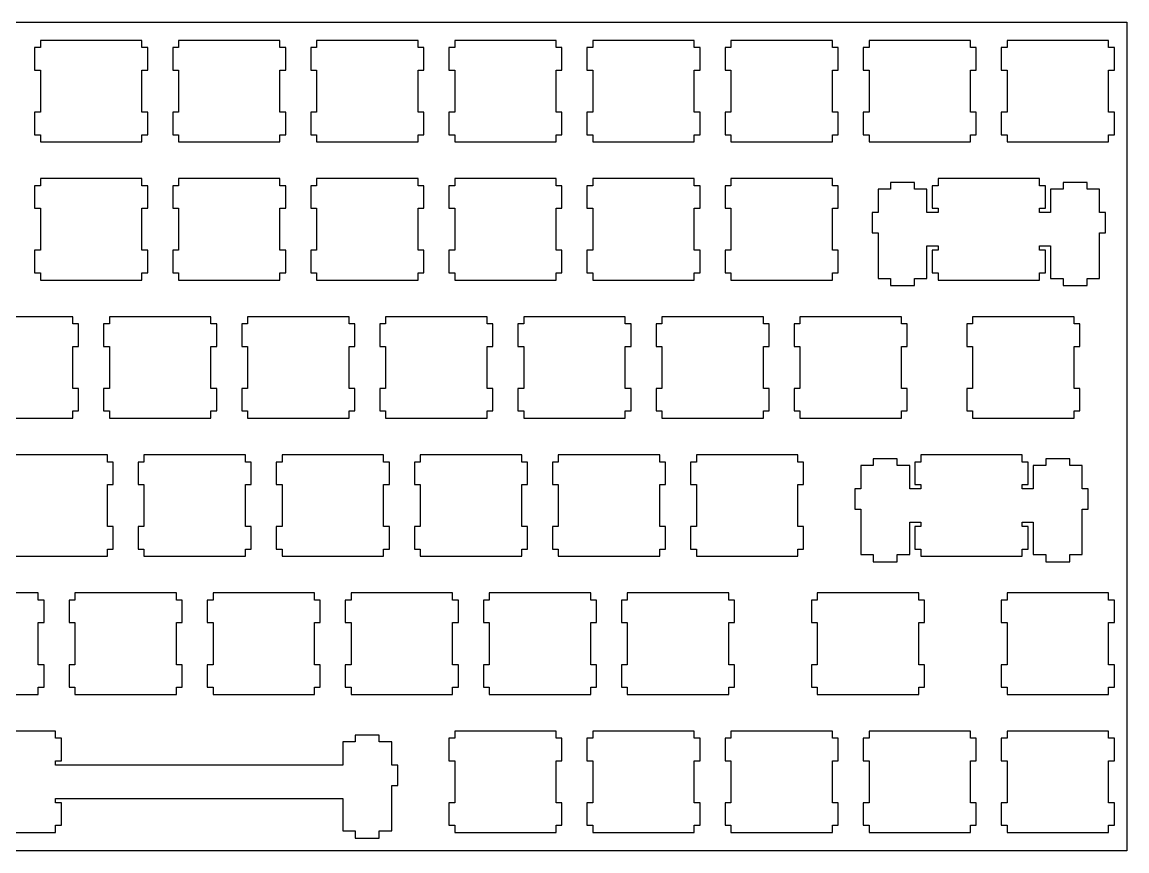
# Model space of a CAD drawing. Extents: x 0 to 305, y 0 to 115.
# Drawn here: x 152.5 to 304.9, y 0.3 to 114.6 of the extents above; entities that cross this region are included whole.
import ezdxf

# ---------------------------------------------------------------- set-up
doc = ezdxf.new("R2010")
doc.units = 0
doc.layers.get('0').update_dxf_attribs({"linetype": 'CONTINUOUS'})

msp = doc.modelspace()

# ---------------------------------------------------------------- linework, layer by layer
at = {"color": 0}
for p, q in [((0.09508, 114.558), (304.895, 114.558)), ((304.895, 114.558), (304.895, 0.25769)), ((155.02, 112.033), (155.02, 111.033)), ((169.019, 112.033), (155.02, 112.033)), ((169.019, 111.033), (169.019, 112.033)), ((174.07, 112.033), (174.07, 111.033)), ((188.069, 112.033), (174.07, 112.033)), ((188.069, 111.033), (188.069, 112.033)), ((193.12, 112.033), (193.12, 111.033)), ((207.119, 112.033), (193.12, 112.033)), ((207.119, 111.033), (207.119, 112.033)), ((212.17, 112.033), (212.17, 111.033)), ((226.169, 112.033), (212.17, 112.033)), ((226.169, 111.033), (226.169, 112.033)), ((231.22, 112.033), (231.22, 111.033)), ((245.219, 112.033), (231.22, 112.033)), ((245.219, 111.033), (245.219, 112.033)), ((250.27, 112.033), (250.27, 111.033)), ((264.269, 112.033), (250.27, 112.033)), ((264.269, 111.033), (264.269, 112.033)), ((269.32, 112.033), (269.32, 111.033)), ((283.319, 112.033), (269.32, 112.033)), ((283.319, 111.033), (283.319, 112.033)), ((288.37, 112.033), (288.37, 111.033)), ((302.369, 112.033), (288.37, 112.033)), ((302.369, 111.033), (302.369, 112.033)), ((155.02, 111.033), (154.219, 111.033)), ((154.219, 111.033), (154.219, 107.933)), ((169.82, 111.033), (169.019, 111.033)), ((169.82, 107.933), (169.82, 111.033)), ((174.07, 111.033), (173.269, 111.033)), ((173.269, 111.033), (173.269, 107.933)), ((188.87, 111.033), (188.069, 111.033)), ((188.87, 107.933), (188.87, 111.033)), ((193.12, 111.033), (192.319, 111.033)), ((192.319, 111.033), (192.319, 107.933)), ((207.92, 111.033), (207.119, 111.033)), ((207.92, 107.933), (207.92, 111.033)), ((212.17, 111.033), (211.369, 111.033)), ((211.369, 111.033), (211.369, 107.933)), ((226.97, 111.033), (226.169, 111.033)), ((226.97, 107.933), (226.97, 111.033)), ((231.22, 111.033), (230.419, 111.033)), ((230.419, 111.033), (230.419, 107.933)), ((246.02, 111.033), (245.219, 111.033)), ((246.02, 107.933), (246.02, 111.033)), ((250.27, 111.033), (249.469, 111.033)), ((249.469, 111.033), (249.469, 107.933)), ((265.07, 111.033), (264.269, 111.033)), ((265.07, 107.933), (265.07, 111.033)), ((269.32, 111.033), (268.519, 111.033)), ((268.519, 111.033), (268.519, 107.933)), ((284.12, 111.033), (283.319, 111.033)), ((284.12, 107.933), (284.12, 111.033)), ((288.37, 111.033), (287.569, 111.033)), ((287.569, 111.033), (287.569, 107.933)), ((303.17, 111.033), (302.369, 111.033)), ((303.17, 107.933), (303.17, 111.033)), ((154.219, 107.933), (155.02, 107.933)), ((155.02, 107.933), (155.02, 102.133)), ((169.019, 102.133), (169.019, 107.933)), ((169.019, 107.933), (169.82, 107.933)), ((173.269, 107.933), (174.07, 107.933)), ((174.07, 107.933), (174.07, 102.133)), ((188.069, 102.133), (188.069, 107.933)), ((188.069, 107.933), (188.87, 107.933)), ((192.319, 107.933), (193.12, 107.933)), ((193.12, 107.933), (193.12, 102.133)), ((207.119, 102.133), (207.119, 107.933)), ((207.119, 107.933), (207.92, 107.933)), ((211.369, 107.933), (212.17, 107.933)), ((212.17, 107.933), (212.17, 102.133)), ((226.169, 102.133), (226.169, 107.933)), ((226.169, 107.933), (226.97, 107.933)), ((230.419, 107.933), (231.22, 107.933)), ((231.22, 107.933), (231.22, 102.133)), ((245.219, 102.133), (245.219, 107.933)), ((245.219, 107.933), (246.02, 107.933)), ((249.469, 107.933), (250.27, 107.933)), ((250.27, 107.933), (250.27, 102.133)), ((264.269, 102.133), (264.269, 107.933)), ((264.269, 107.933), (265.07, 107.933)), ((268.519, 107.933), (269.32, 107.933)), ((269.32, 107.933), (269.32, 102.133)), ((283.319, 102.133), (283.319, 107.933)), ((283.319, 107.933), (284.12, 107.933)), ((287.569, 107.933), (288.37, 107.933)), ((288.37, 107.933), (288.37, 102.133)), ((302.369, 102.133), (302.369, 107.933)), ((302.369, 107.933), (303.17, 107.933)), ((155.02, 102.133), (154.219, 102.133)), ((154.219, 102.133), (154.219, 99.0328)), ((169.82, 102.133), (169.019, 102.133)), ((169.82, 99.0328), (169.82, 102.133)), ((174.07, 102.133), (173.269, 102.133)), ((173.269, 102.133), (173.269, 99.0328)), ((188.87, 102.133), (188.069, 102.133)), ((188.87, 99.0328), (188.87, 102.133)), ((193.12, 102.133), (192.319, 102.133)), ((192.319, 102.133), (192.319, 99.0328)), ((207.92, 102.133), (207.119, 102.133)), ((207.92, 99.0328), (207.92, 102.133)), ((212.17, 102.133), (211.369, 102.133)), ((211.369, 102.133), (211.369, 99.0328)), ((226.97, 102.133), (226.169, 102.133)), ((226.97, 99.0328), (226.97, 102.133)), ((231.22, 102.133), (230.419, 102.133)), ((230.419, 102.133), (230.419, 99.0328)), ((246.02, 102.133), (245.219, 102.133)), ((246.02, 99.0328), (246.02, 102.133)), ((250.27, 102.133), (249.469, 102.133)), ((249.469, 102.133), (249.469, 99.0328)), ((265.07, 102.133), (264.269, 102.133)), ((265.07, 99.0328), (265.07, 102.133)), ((269.32, 102.133), (268.519, 102.133)), ((268.519, 102.133), (268.519, 99.0328)), ((284.12, 102.133), (283.319, 102.133)), ((284.12, 99.0328), (284.12, 102.133)), ((288.37, 102.133), (287.569, 102.133)), ((287.569, 102.133), (287.569, 99.0328)), ((303.17, 102.133), (302.369, 102.133)), ((303.17, 99.0328), (303.17, 102.133)), ((154.219, 99.0328), (155.02, 99.0328)), ((155.02, 99.0328), (155.02, 98.0338)), ((155.02, 98.0338), (169.019, 98.0338)), ((169.019, 98.0338), (169.019, 99.0328)), ((169.019, 99.0328), (169.82, 99.0328)), ((173.269, 99.0328), (174.07, 99.0328)), ((174.07, 99.0328), (174.07, 98.0338)), ((174.07, 98.0338), (188.069, 98.0338)), ((188.069, 98.0338), (188.069, 99.0328)), ((188.069, 99.0328), (188.87, 99.0328)), ((192.319, 99.0328), (193.12, 99.0328)), ((193.12, 99.0328), (193.12, 98.0338)), ((193.12, 98.0338), (207.119, 98.0338)), ((207.119, 98.0338), (207.119, 99.0328)), ((207.119, 99.0328), (207.92, 99.0328)), ((211.369, 99.0328), (212.17, 99.0328)), ((212.17, 99.0328), (212.17, 98.0338)), ((212.17, 98.0338), (226.169, 98.0338)), ((226.169, 98.0338), (226.169, 99.0328)), ((226.169, 99.0328), (226.97, 99.0328)), ((230.419, 99.0328), (231.22, 99.0328)), ((231.22, 99.0328), (231.22, 98.0338)), ((231.22, 98.0338), (245.219, 98.0338)), ((245.219, 98.0338), (245.219, 99.0328)), ((245.219, 99.0328), (246.02, 99.0328)), ((249.469, 99.0328), (250.27, 99.0328)), ((250.27, 99.0328), (250.27, 98.0338)), ((250.27, 98.0338), (264.269, 98.0338)), ((264.269, 98.0338), (264.269, 99.0328)), ((264.269, 99.0328), (265.07, 99.0328)), ((268.519, 99.0328), (269.32, 99.0328)), ((269.32, 99.0328), (269.32, 98.0338)), ((269.32, 98.0338), (283.319, 98.0338)), ((283.319, 98.0338), (283.319, 99.0328)), ((283.319, 99.0328), (284.12, 99.0328)), ((287.569, 99.0328), (288.37, 99.0328)), ((288.37, 99.0328), (288.37, 98.0338)), ((288.37, 98.0338), (302.369, 98.0338)), ((302.369, 98.0338), (302.369, 99.0328)), ((302.369, 99.0328), (303.17, 99.0328)), ((155.02, 92.9831), (155.02, 91.9826)), ((169.019, 92.9831), (155.02, 92.9831)), ((169.019, 91.9826), (169.019, 92.9831)), ((174.07, 92.9831), (174.07, 91.9826)), ((188.069, 92.9831), (174.07, 92.9831)), ((188.069, 91.9826), (188.069, 92.9831)), ((193.12, 92.9831), (193.12, 91.9826)), ((207.119, 92.9831), (193.12, 92.9831)), ((207.119, 91.9826), (207.119, 92.9831)), ((212.17, 92.9831), (212.17, 91.9826)), ((226.169, 92.9831), (212.17, 92.9831)), ((226.169, 91.9826), (226.169, 92.9831)), ((231.22, 92.9831), (231.22, 91.9826)), ((245.219, 92.9831), (231.22, 92.9831)), ((245.219, 91.9826), (245.219, 92.9831)), ((250.27, 92.9831), (250.27, 91.9826)), ((264.269, 92.9831), (250.27, 92.9831)), ((264.269, 91.9826), (264.269, 92.9831)), ((278.845, 92.9831), (278.845, 91.9826)), ((292.844, 92.9831), (278.845, 92.9831)), ((292.844, 91.9826), (292.844, 92.9831)), ((155.02, 91.9826), (154.219, 91.9826)), ((154.219, 91.9826), (154.219, 88.8834)), ((169.82, 91.9826), (169.019, 91.9826)), ((169.82, 88.8834), (169.82, 91.9826)), ((174.07, 91.9826), (173.269, 91.9826)), ((173.269, 91.9826), (173.269, 88.8834)), ((188.87, 91.9826), (188.069, 91.9826)), ((188.87, 88.8834), (188.87, 91.9826)), ((193.12, 91.9826), (192.319, 91.9826)), ((192.319, 91.9826), (192.319, 88.8834)), ((207.92, 91.9826), (207.119, 91.9826)), ((207.92, 88.8834), (207.92, 91.9826)), ((212.17, 91.9826), (211.369, 91.9826)), ((211.369, 91.9826), (211.369, 88.8834)), ((226.97, 91.9826), (226.169, 91.9826)), ((226.97, 88.8834), (226.97, 91.9826)), ((231.22, 91.9826), (230.419, 91.9826)), ((230.419, 91.9826), (230.419, 88.8834)), ((246.02, 91.9826), (245.219, 91.9826)), ((246.02, 88.8834), (246.02, 91.9826)), ((250.27, 91.9826), (249.469, 91.9826)), ((249.469, 91.9826), (249.469, 88.8834)), ((265.07, 91.9826), (264.269, 91.9826)), ((265.07, 88.8834), (265.07, 91.9826)), ((272.295, 91.5127), (270.57, 91.5127)), ((270.57, 91.5127), (270.57, 88.2826)), ((275.594, 92.4334), (272.295, 92.4334)), ((272.295, 92.4334), (272.295, 91.5127)), ((275.594, 91.5127), (275.594, 92.4334)), ((277.319, 91.5127), (275.594, 91.5127)), ((277.319, 88.2826), (277.319, 91.5127)), ((278.845, 91.9826), (278.044, 91.9826)), ((278.044, 91.9826), (278.044, 88.8834)), ((293.645, 91.9826), (292.844, 91.9826)), ((293.645, 88.8834), (293.645, 91.9826)), ((296.095, 91.5127), (294.37, 91.5127)), ((294.37, 91.5127), (294.37, 88.2826)), ((299.394, 92.4334), (296.095, 92.4334)), ((296.095, 92.4334), (296.095, 91.5127)), ((299.394, 91.5127), (299.394, 92.4334)), ((301.119, 91.5127), (299.394, 91.5127)), ((301.119, 88.2826), (301.119, 91.5127)), ((154.219, 88.8834), (155.02, 88.8834)), ((155.02, 88.8834), (155.02, 83.0834)), ((169.019, 83.0834), (169.019, 88.8834)), ((169.019, 88.8834), (169.82, 88.8834)), ((173.269, 88.8834), (174.07, 88.8834)), ((174.07, 88.8834), (174.07, 83.0834)), ((188.069, 83.0834), (188.069, 88.8834)), ((188.069, 88.8834), (188.87, 88.8834)), ((192.319, 88.8834), (193.12, 88.8834)), ((193.12, 88.8834), (193.12, 83.0834)), ((207.119, 83.0834), (207.119, 88.8834)), ((207.119, 88.8834), (207.92, 88.8834)), ((211.369, 88.8834), (212.17, 88.8834)), ((212.17, 88.8834), (212.17, 83.0834)), ((226.169, 83.0834), (226.169, 88.8834)), ((226.169, 88.8834), (226.97, 88.8834)), ((230.419, 88.8834), (231.22, 88.8834)), ((231.22, 88.8834), (231.22, 83.0834)), ((245.219, 83.0834), (245.219, 88.8834)), ((245.219, 88.8834), (246.02, 88.8834)), ((249.469, 88.8834), (250.27, 88.8834)), ((250.27, 88.8834), (250.27, 83.0834)), ((264.269, 83.0834), (264.269, 88.8834)), ((264.269, 88.8834), (265.07, 88.8834)), ((278.044, 88.8834), (278.845, 88.8834)), ((278.845, 88.8834), (278.845, 88.2826)), ((292.844, 88.2826), (292.844, 88.8834)), ((292.844, 88.8834), (293.645, 88.8834)), ((270.57, 88.2826), (269.744, 88.2826)), ((269.744, 88.2826), (269.744, 85.4837)), ((278.845, 88.2826), (277.319, 88.2826)), ((294.37, 88.2826), (292.844, 88.2826)), ((301.945, 88.2826), (301.119, 88.2826)), ((301.945, 85.4837), (301.945, 88.2826)), ((269.744, 85.4837), (270.57, 85.4837)), ((270.57, 85.4837), (270.57, 79.2138)), ((301.119, 79.2138), (301.119, 85.4837)), ((301.119, 85.4837), (301.945, 85.4837)), ((155.02, 83.0834), (154.219, 83.0834)), ((154.219, 83.0834), (154.219, 79.9828)), ((169.82, 83.0834), (169.019, 83.0834)), ((169.82, 79.9828), (169.82, 83.0834)), ((174.07, 83.0834), (173.269, 83.0834)), ((173.269, 83.0834), (173.269, 79.9828)), ((188.87, 83.0834), (188.069, 83.0834)), ((188.87, 79.9828), (188.87, 83.0834)), ((193.12, 83.0834), (192.319, 83.0834)), ((192.319, 83.0834), (192.319, 79.9828)), ((207.92, 83.0834), (207.119, 83.0834)), ((207.92, 79.9828), (207.92, 83.0834)), ((212.17, 83.0834), (211.369, 83.0834)), ((211.369, 83.0834), (211.369, 79.9828)), ((226.97, 83.0834), (226.169, 83.0834)), ((226.97, 79.9828), (226.97, 83.0834)), ((231.22, 83.0834), (230.419, 83.0834)), ((230.419, 83.0834), (230.419, 79.9828)), ((246.02, 83.0834), (245.219, 83.0834)), ((246.02, 79.9828), (246.02, 83.0834)), ((250.27, 83.0834), (249.469, 83.0834)), ((249.469, 83.0834), (249.469, 79.9828)), ((265.07, 83.0834), (264.269, 83.0834)), ((265.07, 79.9828), (265.07, 83.0834)), ((277.319, 79.2138), (277.319, 83.6828)), ((277.319, 83.6828), (278.845, 83.6828)), ((278.845, 83.0834), (278.044, 83.0834)), ((278.044, 83.0834), (278.044, 79.9828)), ((278.845, 83.6828), (278.845, 83.0834)), ((292.844, 83.0834), (292.844, 83.6828)), ((292.844, 83.6828), (294.37, 83.6828)), ((293.645, 83.0834), (292.844, 83.0834)), ((293.645, 79.9828), (293.645, 83.0834)), ((294.37, 83.6828), (294.37, 79.2138)), ((154.219, 79.9828), (155.02, 79.9828)), ((155.02, 79.9828), (155.02, 78.9838)), ((169.019, 78.9838), (169.019, 79.9828)), ((169.019, 79.9828), (169.82, 79.9828)), ((173.269, 79.9828), (174.07, 79.9828)), ((174.07, 79.9828), (174.07, 78.9838)), ((188.069, 78.9838), (188.069, 79.9828)), ((188.069, 79.9828), (188.87, 79.9828)), ((192.319, 79.9828), (193.12, 79.9828)), ((193.12, 79.9828), (193.12, 78.9838)), ((207.119, 78.9838), (207.119, 79.9828)), ((207.119, 79.9828), (207.92, 79.9828)), ((211.369, 79.9828), (212.17, 79.9828)), ((212.17, 79.9828), (212.17, 78.9838)), ((226.169, 78.9838), (226.169, 79.9828)), ((226.169, 79.9828), (226.97, 79.9828)), ((230.419, 79.9828), (231.22, 79.9828)), ((231.22, 79.9828), (231.22, 78.9838)), ((245.219, 78.9838), (245.219, 79.9828)), ((245.219, 79.9828), (246.02, 79.9828)), ((249.469, 79.9828), (250.27, 79.9828)), ((250.27, 79.9828), (250.27, 78.9838)), ((264.269, 78.9838), (264.269, 79.9828)), ((264.269, 79.9828), (265.07, 79.9828)), ((278.044, 79.9828), (278.845, 79.9828)), ((278.845, 79.9828), (278.845, 78.9838)), ((292.844, 78.9838), (292.844, 79.9828)), ((292.844, 79.9828), (293.645, 79.9828)), ((155.02, 78.9838), (169.019, 78.9838)), ((174.07, 78.9838), (188.069, 78.9838)), ((193.12, 78.9838), (207.119, 78.9838)), ((212.17, 78.9838), (226.169, 78.9838)), ((231.22, 78.9838), (245.219, 78.9838)), ((250.27, 78.9838), (264.269, 78.9838)), ((270.57, 79.2138), (272.295, 79.2138)), ((272.295, 79.2138), (272.295, 78.2327)), ((272.295, 78.2327), (275.594, 78.2327)), ((275.594, 78.2327), (275.594, 79.2138)), ((275.594, 79.2138), (277.319, 79.2138)), ((278.845, 78.9838), (292.844, 78.9838)), ((294.37, 79.2138), (296.095, 79.2138)), ((296.095, 79.2138), (296.095, 78.2327)), ((296.095, 78.2327), (299.394, 78.2327)), ((299.394, 78.2327), (299.394, 79.2138)), ((299.394, 79.2138), (301.119, 79.2138)), ((159.494, 73.9331), (145.495, 73.9331)), ((159.494, 72.9326), (159.494, 73.9331)), ((164.545, 73.9331), (164.545, 72.9326)), ((178.544, 73.9331), (164.545, 73.9331)), ((178.544, 72.9326), (178.544, 73.9331)), ((183.595, 73.9331), (183.595, 72.9326)), ((197.594, 73.9331), (183.595, 73.9331)), ((197.594, 72.9326), (197.594, 73.9331)), ((202.645, 73.9331), (202.645, 72.9326)), ((216.644, 73.9331), (202.645, 73.9331)), ((216.644, 72.9326), (216.644, 73.9331)), ((221.695, 73.9331), (221.695, 72.9326)), ((235.694, 73.9331), (221.695, 73.9331)), ((235.694, 72.9326), (235.694, 73.9331)), ((240.745, 73.9331), (240.745, 72.9326)), ((254.744, 73.9331), (240.745, 73.9331)), ((254.744, 72.9326), (254.744, 73.9331)), ((259.795, 73.9331), (259.795, 72.9326)), ((273.794, 73.9331), (259.795, 73.9331)), ((273.794, 72.9326), (273.794, 73.9331)), ((283.607, 73.9331), (283.607, 72.9326)), ((297.607, 73.9331), (283.607, 73.9331)), ((297.607, 72.9326), (297.607, 73.9331)), ((160.295, 72.9326), (159.494, 72.9326)), ((160.295, 69.8334), (160.295, 72.9326)), ((164.545, 72.9326), (163.744, 72.9326)), ((163.744, 72.9326), (163.744, 69.8334)), ((179.345, 72.9326), (178.544, 72.9326)), ((179.345, 69.8334), (179.345, 72.9326)), ((183.595, 72.9326), (182.794, 72.9326)), ((182.794, 72.9326), (182.794, 69.8334)), ((198.395, 72.9326), (197.594, 72.9326)), ((198.395, 69.8334), (198.395, 72.9326)), ((202.645, 72.9326), (201.844, 72.9326)), ((201.844, 72.9326), (201.844, 69.8334)), ((217.445, 72.9326), (216.644, 72.9326)), ((217.445, 69.8334), (217.445, 72.9326)), ((221.695, 72.9326), (220.894, 72.9326)), ((220.894, 72.9326), (220.894, 69.8334)), ((236.495, 72.9326), (235.694, 72.9326)), ((236.495, 69.8334), (236.495, 72.9326)), ((240.745, 72.9326), (239.944, 72.9326)), ((239.944, 72.9326), (239.944, 69.8334)), ((255.545, 72.9326), (254.744, 72.9326)), ((255.545, 69.8334), (255.545, 72.9326)), ((259.795, 72.9326), (258.994, 72.9326)), ((258.994, 72.9326), (258.994, 69.8334)), ((274.595, 72.9326), (273.794, 72.9326)), ((274.595, 69.8334), (274.595, 72.9326)), ((283.607, 72.9326), (282.806, 72.9326)), ((282.806, 72.9326), (282.806, 69.8334)), ((298.406, 72.9326), (297.607, 72.9326)), ((298.406, 69.8334), (298.406, 72.9326)), ((159.494, 64.0334), (159.494, 69.8334)), ((159.494, 69.8334), (160.295, 69.8334)), ((163.744, 69.8334), (164.545, 69.8334)), ((164.545, 69.8334), (164.545, 64.0334)), ((178.544, 64.0334), (178.544, 69.8334)), ((178.544, 69.8334), (179.345, 69.8334)), ((182.794, 69.8334), (183.595, 69.8334)), ((183.595, 69.8334), (183.595, 64.0334)), ((197.594, 64.0334), (197.594, 69.8334)), ((197.594, 69.8334), (198.395, 69.8334)), ((201.844, 69.8334), (202.645, 69.8334)), ((202.645, 69.8334), (202.645, 64.0334)), ((216.644, 64.0334), (216.644, 69.8334)), ((216.644, 69.8334), (217.445, 69.8334)), ((220.894, 69.8334), (221.695, 69.8334)), ((221.695, 69.8334), (221.695, 64.0334)), ((235.694, 64.0334), (235.694, 69.8334)), ((235.694, 69.8334), (236.495, 69.8334)), ((239.944, 69.8334), (240.745, 69.8334)), ((240.745, 69.8334), (240.745, 64.0334)), ((254.744, 64.0334), (254.744, 69.8334)), ((254.744, 69.8334), (255.545, 69.8334)), ((258.994, 69.8334), (259.795, 69.8334)), ((259.795, 69.8334), (259.795, 64.0334)), ((273.794, 64.0334), (273.794, 69.8334)), ((273.794, 69.8334), (274.595, 69.8334)), ((282.806, 69.8334), (283.607, 69.8334)), ((283.607, 69.8334), (283.607, 64.0334)), ((297.607, 64.0334), (297.607, 69.8334)), ((297.607, 69.8334), (298.406, 69.8334)), ((160.295, 64.0334), (159.494, 64.0334)), ((160.295, 60.9328), (160.295, 64.0334)), ((164.545, 64.0334), (163.744, 64.0334)), ((163.744, 64.0334), (163.744, 60.9328)), ((179.345, 64.0334), (178.544, 64.0334)), ((179.345, 60.9328), (179.345, 64.0334)), ((183.595, 64.0334), (182.794, 64.0334)), ((182.794, 64.0334), (182.794, 60.9328)), ((198.395, 64.0334), (197.594, 64.0334)), ((198.395, 60.9328), (198.395, 64.0334)), ((202.645, 64.0334), (201.844, 64.0334)), ((201.844, 64.0334), (201.844, 60.9328)), ((217.445, 64.0334), (216.644, 64.0334)), ((217.445, 60.9328), (217.445, 64.0334)), ((221.695, 64.0334), (220.894, 64.0334)), ((220.894, 64.0334), (220.894, 60.9328)), ((236.495, 64.0334), (235.694, 64.0334)), ((236.495, 60.9328), (236.495, 64.0334)), ((240.745, 64.0334), (239.944, 64.0334)), ((239.944, 64.0334), (239.944, 60.9328)), ((255.545, 64.0334), (254.744, 64.0334)), ((255.545, 60.9328), (255.545, 64.0334)), ((259.795, 64.0334), (258.994, 64.0334)), ((258.994, 64.0334), (258.994, 60.9328)), ((274.595, 64.0334), (273.794, 64.0334)), ((274.595, 60.9328), (274.595, 64.0334)), ((283.607, 64.0334), (282.806, 64.0334)), ((282.806, 64.0334), (282.806, 60.9328)), ((298.406, 64.0334), (297.607, 64.0334)), ((298.406, 60.9328), (298.406, 64.0334)), ((145.495, 59.9338), (159.494, 59.9338)), ((159.494, 59.9338), (159.494, 60.9328)), ((159.494, 60.9328), (160.295, 60.9328)), ((163.744, 60.9328), (164.545, 60.9328)), ((164.545, 60.9328), (164.545, 59.9338)), ((164.545, 59.9338), (178.544, 59.9338)), ((178.544, 59.9338), (178.544, 60.9328)), ((178.544, 60.9328), (179.345, 60.9328)), ((182.794, 60.9328), (183.595, 60.9328)), ((183.595, 60.9328), (183.595, 59.9338)), ((183.595, 59.9338), (197.594, 59.9338)), ((197.594, 59.9338), (197.594, 60.9328)), ((197.594, 60.9328), (198.395, 60.9328)), ((201.844, 60.9328), (202.645, 60.9328)), ((202.645, 60.9328), (202.645, 59.9338)), ((202.645, 59.9338), (216.644, 59.9338)), ((216.644, 59.9338), (216.644, 60.9328)), ((216.644, 60.9328), (217.445, 60.9328)), ((220.894, 60.9328), (221.695, 60.9328)), ((221.695, 60.9328), (221.695, 59.9338)), ((221.695, 59.9338), (235.694, 59.9338)), ((235.694, 59.9338), (235.694, 60.9328)), ((235.694, 60.9328), (236.495, 60.9328)), ((239.944, 60.9328), (240.745, 60.9328)), ((240.745, 60.9328), (240.745, 59.9338)), ((240.745, 59.9338), (254.744, 59.9338)), ((254.744, 59.9338), (254.744, 60.9328)), ((254.744, 60.9328), (255.545, 60.9328)), ((258.994, 60.9328), (259.795, 60.9328)), ((259.795, 60.9328), (259.795, 59.9338)), ((259.795, 59.9338), (273.794, 59.9338)), ((273.794, 59.9338), (273.794, 60.9328)), ((273.794, 60.9328), (274.595, 60.9328)), ((282.806, 60.9328), (283.607, 60.9328)), ((283.607, 60.9328), (283.607, 59.9338)), ((283.607, 59.9338), (297.607, 59.9338)), ((297.607, 59.9338), (297.607, 60.9328)), ((297.607, 60.9328), (298.406, 60.9328)), ((164.257, 54.8831), (150.257, 54.8831)), ((164.257, 53.8826), (164.257, 54.8831)), ((169.307, 54.8831), (169.307, 53.8826)), ((183.307, 54.8831), (169.307, 54.8831)), ((183.307, 53.8826), (183.307, 54.8831)), ((188.357, 54.8831), (188.357, 53.8826)), ((202.357, 54.8831), (188.357, 54.8831)), ((202.357, 53.8826), (202.357, 54.8831)), ((207.407, 54.8831), (207.407, 53.8826)), ((221.407, 54.8831), (207.407, 54.8831)), ((221.407, 53.8826), (221.407, 54.8831)), ((226.457, 54.8831), (226.457, 53.8826)), ((240.457, 54.8831), (226.457, 54.8831)), ((240.457, 53.8826), (240.457, 54.8831)), ((245.507, 54.8831), (245.507, 53.8826)), ((259.507, 54.8831), (245.507, 54.8831)), ((259.507, 53.8826), (259.507, 54.8831)), ((276.462, 54.8831), (276.462, 53.8826)), ((290.463, 54.8831), (276.462, 54.8831)), ((290.463, 53.8826), (290.463, 54.8831)), ((165.056, 53.8826), (164.257, 53.8826)), ((165.056, 50.7848), (165.056, 53.8826)), ((169.307, 53.8826), (168.506, 53.8826)), ((168.506, 53.8826), (168.506, 50.7848)), ((184.106, 53.8826), (183.307, 53.8826)), ((184.106, 50.7848), (184.106, 53.8826)), ((188.357, 53.8826), (187.556, 53.8826)), ((187.556, 53.8826), (187.556, 50.7848)), ((203.156, 53.8826), (202.357, 53.8826)), ((203.156, 50.7848), (203.156, 53.8826)), ((207.407, 53.8826), (206.606, 53.8826)), ((206.606, 53.8826), (206.606, 50.7848)), ((222.206, 53.8826), (221.407, 53.8826)), ((222.206, 50.7848), (222.206, 53.8826)), ((226.457, 53.8826), (225.656, 53.8826)), ((225.656, 53.8826), (225.656, 50.7848)), ((241.256, 53.8826), (240.457, 53.8826)), ((241.256, 50.7848), (241.256, 53.8826)), ((245.507, 53.8826), (244.706, 53.8826)), ((244.706, 53.8826), (244.706, 50.7848)), ((260.306, 53.8826), (259.507, 53.8826)), ((260.306, 50.7848), (260.306, 53.8826)), ((269.912, 53.4127), (268.187, 53.4127)), ((268.187, 53.4127), (268.187, 50.1826)), ((273.213, 54.3348), (269.912, 54.3348)), ((269.912, 54.3348), (269.912, 53.4127)), ((273.213, 53.4127), (273.213, 54.3348)), ((274.938, 53.4127), (273.213, 53.4127)), ((274.938, 50.1826), (274.938, 53.4127)), ((276.462, 53.8826), (275.663, 53.8826)), ((275.663, 53.8826), (275.663, 50.7848)), ((291.262, 53.8826), (290.463, 53.8826)), ((291.262, 50.7848), (291.262, 53.8826)), ((293.712, 53.4127), (291.987, 53.4127)), ((291.987, 53.4127), (291.987, 50.1826)), ((297.013, 54.3348), (293.712, 54.3348)), ((293.712, 54.3348), (293.712, 53.4127)), ((297.013, 53.4127), (297.013, 54.3348)), ((298.738, 53.4127), (297.013, 53.4127)), ((298.738, 50.1826), (298.738, 53.4127)), ((164.257, 44.9834), (164.257, 50.7848)), ((164.257, 50.7848), (165.056, 50.7848)), ((168.506, 50.7848), (169.307, 50.7848)), ((169.307, 50.7848), (169.307, 44.9834)), ((183.307, 44.9834), (183.307, 50.7848)), ((183.307, 50.7848), (184.106, 50.7848)), ((187.556, 50.7848), (188.357, 50.7848)), ((188.357, 50.7848), (188.357, 44.9834)), ((202.357, 44.9834), (202.357, 50.7848)), ((202.357, 50.7848), (203.156, 50.7848)), ((206.606, 50.7848), (207.407, 50.7848)), ((207.407, 50.7848), (207.407, 44.9834)), ((221.407, 44.9834), (221.407, 50.7848)), ((221.407, 50.7848), (222.206, 50.7848)), ((225.656, 50.7848), (226.457, 50.7848)), ((226.457, 50.7848), (226.457, 44.9834)), ((240.457, 44.9834), (240.457, 50.7848)), ((240.457, 50.7848), (241.256, 50.7848)), ((244.706, 50.7848), (245.507, 50.7848)), ((245.507, 50.7848), (245.507, 44.9834)), ((259.507, 44.9834), (259.507, 50.7848)), ((259.507, 50.7848), (260.306, 50.7848)), ((275.663, 50.7848), (276.462, 50.7848)), ((276.462, 50.7848), (276.462, 50.1826)), ((290.463, 50.1826), (290.463, 50.7848)), ((290.463, 50.7848), (291.262, 50.7848)), ((268.187, 50.1826), (267.363, 50.1826)), ((267.363, 50.1826), (267.363, 47.3837)), ((276.462, 50.1826), (274.938, 50.1826)), ((291.987, 50.1826), (290.463, 50.1826)), ((299.562, 50.1826), (298.738, 50.1826)), ((299.562, 47.3837), (299.562, 50.1826)), ((267.363, 47.3837), (268.187, 47.3837)), ((268.187, 47.3837), (268.187, 41.1138)), ((298.738, 41.1138), (298.738, 47.3837)), ((298.738, 47.3837), (299.562, 47.3837)), ((165.056, 44.9834), (164.257, 44.9834)), ((165.056, 41.8828), (165.056, 44.9834)), ((169.307, 44.9834), (168.506, 44.9834)), ((168.506, 44.9834), (168.506, 41.8828)), ((184.106, 44.9834), (183.307, 44.9834)), ((184.106, 41.8828), (184.106, 44.9834)), ((188.357, 44.9834), (187.556, 44.9834)), ((187.556, 44.9834), (187.556, 41.8828)), ((203.156, 44.9834), (202.357, 44.9834)), ((203.156, 41.8828), (203.156, 44.9834)), ((207.407, 44.9834), (206.606, 44.9834)), ((206.606, 44.9834), (206.606, 41.8828)), ((222.206, 44.9834), (221.407, 44.9834)), ((222.206, 41.8828), (222.206, 44.9834)), ((226.457, 44.9834), (225.656, 44.9834)), ((225.656, 44.9834), (225.656, 41.8828)), ((241.256, 44.9834), (240.457, 44.9834)), ((241.256, 41.8828), (241.256, 44.9834)), ((245.507, 44.9834), (244.706, 44.9834)), ((244.706, 44.9834), (244.706, 41.8828)), ((260.306, 44.9834), (259.507, 44.9834)), ((260.306, 41.8828), (260.306, 44.9834)), ((274.938, 41.1138), (274.938, 45.5828)), ((274.938, 45.5828), (276.462, 45.5828)), ((276.462, 44.9834), (275.663, 44.9834)), ((275.663, 44.9834), (275.663, 41.8828)), ((276.462, 45.5828), (276.462, 44.9834)), ((290.463, 44.9834), (290.463, 45.5828)), ((290.463, 45.5828), (291.987, 45.5828)), ((291.262, 44.9834), (290.463, 44.9834)), ((291.262, 41.8828), (291.262, 44.9834)), ((291.987, 45.5828), (291.987, 41.1138)), ((164.257, 40.8838), (164.257, 41.8828)), ((164.257, 41.8828), (165.056, 41.8828)), ((168.506, 41.8828), (169.307, 41.8828)), ((169.307, 41.8828), (169.307, 40.8838)), ((183.307, 40.8838), (183.307, 41.8828)), ((183.307, 41.8828), (184.106, 41.8828)), ((187.556, 41.8828), (188.357, 41.8828)), ((188.357, 41.8828), (188.357, 40.8838)), ((202.357, 40.8838), (202.357, 41.8828)), ((202.357, 41.8828), (203.156, 41.8828)), ((206.606, 41.8828), (207.407, 41.8828)), ((207.407, 41.8828), (207.407, 40.8838)), ((221.407, 40.8838), (221.407, 41.8828)), ((221.407, 41.8828), (222.206, 41.8828)), ((225.656, 41.8828), (226.457, 41.8828)), ((226.457, 41.8828), (226.457, 40.8838)), ((240.457, 40.8838), (240.457, 41.8828)), ((240.457, 41.8828), (241.256, 41.8828)), ((244.706, 41.8828), (245.507, 41.8828)), ((245.507, 41.8828), (245.507, 40.8838)), ((259.507, 40.8838), (259.507, 41.8828)), ((259.507, 41.8828), (260.306, 41.8828)), ((275.663, 41.8828), (276.462, 41.8828)), ((276.462, 41.8828), (276.462, 40.8838)), ((290.463, 40.8838), (290.463, 41.8828)), ((290.463, 41.8828), (291.262, 41.8828)), ((150.257, 40.8838), (164.257, 40.8838)), ((169.307, 40.8838), (183.307, 40.8838)), ((188.357, 40.8838), (202.357, 40.8838)), ((207.407, 40.8838), (221.407, 40.8838)), ((226.457, 40.8838), (240.457, 40.8838)), ((245.507, 40.8838), (259.507, 40.8838)), ((268.187, 41.1138), (269.912, 41.1138)), ((269.912, 41.1138), (269.912, 40.1327)), ((269.912, 40.1327), (273.213, 40.1327)), ((273.213, 40.1327), (273.213, 41.1138)), ((273.213, 41.1138), (274.938, 41.1138)), ((276.462, 40.8838), (290.463, 40.8838)), ((291.987, 41.1138), (293.712, 41.1138)), ((293.712, 41.1138), (293.712, 40.1327)), ((293.712, 40.1327), (297.013, 40.1327)), ((297.013, 40.1327), (297.013, 41.1138)), ((297.013, 41.1138), (298.738, 41.1138)), ((154.732, 35.833), (140.732, 35.833)), ((154.732, 34.8327), (154.732, 35.833)), ((159.782, 35.833), (159.782, 34.8327)), ((173.782, 35.833), (159.782, 35.833)), ((173.782, 34.8327), (173.782, 35.833)), ((178.832, 35.833), (178.832, 34.8327)), ((192.832, 35.833), (178.832, 35.833)), ((192.832, 34.8327), (192.832, 35.833)), ((197.882, 35.833), (197.882, 34.8327)), ((211.882, 35.833), (197.882, 35.833)), ((211.882, 34.8327), (211.882, 35.833)), ((216.932, 35.833), (216.932, 34.8327)), ((230.932, 35.833), (216.932, 35.833)), ((230.932, 34.8327), (230.932, 35.833)), ((235.982, 35.833), (235.982, 34.8327)), ((249.982, 35.833), (235.982, 35.833)), ((249.982, 34.8327), (249.982, 35.833)), ((262.176, 35.833), (262.176, 34.8327)), ((276.175, 35.833), (262.176, 35.833)), ((276.175, 34.8327), (276.175, 35.833)), ((288.37, 35.833), (288.37, 34.8327)), ((302.369, 35.833), (288.37, 35.833)), ((302.369, 34.8327), (302.369, 35.833)), ((155.531, 34.8327), (154.732, 34.8327)), ((155.531, 31.7348), (155.531, 34.8327)), ((159.782, 34.8327), (158.981, 34.8327)), ((158.981, 34.8327), (158.981, 31.7348)), ((174.581, 34.8327), (173.782, 34.8327)), ((174.581, 31.7348), (174.581, 34.8327)), ((178.832, 34.8327), (178.031, 34.8327)), ((178.031, 34.8327), (178.031, 31.7348)), ((193.631, 34.8327), (192.832, 34.8327)), ((193.631, 31.7348), (193.631, 34.8327)), ((197.882, 34.8327), (197.081, 34.8327)), ((197.081, 34.8327), (197.081, 31.7348)), ((212.681, 34.8327), (211.882, 34.8327)), ((212.681, 31.7348), (212.681, 34.8327)), ((216.932, 34.8327), (216.131, 34.8327)), ((216.131, 34.8327), (216.131, 31.7348)), ((231.731, 34.8327), (230.932, 34.8327)), ((231.731, 31.7348), (231.731, 34.8327)), ((235.982, 34.8327), (235.181, 34.8327)), ((235.181, 34.8327), (235.181, 31.7348)), ((250.781, 34.8327), (249.982, 34.8327)), ((250.781, 31.7348), (250.781, 34.8327)), ((262.176, 34.8327), (261.375, 34.8327)), ((261.375, 34.8327), (261.375, 31.7348)), ((276.976, 34.8327), (276.175, 34.8327)), ((276.976, 31.7348), (276.976, 34.8327)), ((288.37, 34.8327), (287.569, 34.8327)), ((287.569, 34.8327), (287.569, 31.7348)), ((303.17, 34.8327), (302.369, 34.8327)), ((303.17, 31.7348), (303.17, 34.8327)), ((154.732, 25.9333), (154.732, 31.7348)), ((154.732, 31.7348), (155.531, 31.7348)), ((158.981, 31.7348), (159.782, 31.7348)), ((159.782, 31.7348), (159.782, 25.9333)), ((173.782, 25.9333), (173.782, 31.7348)), ((173.782, 31.7348), (174.581, 31.7348)), ((178.031, 31.7348), (178.832, 31.7348)), ((178.832, 31.7348), (178.832, 25.9333)), ((192.832, 25.9333), (192.832, 31.7348)), ((192.832, 31.7348), (193.631, 31.7348)), ((197.081, 31.7348), (197.882, 31.7348)), ((197.882, 31.7348), (197.882, 25.9333)), ((211.882, 25.9333), (211.882, 31.7348)), ((211.882, 31.7348), (212.681, 31.7348)), ((216.131, 31.7348), (216.932, 31.7348)), ((216.932, 31.7348), (216.932, 25.9333)), ((230.932, 25.9333), (230.932, 31.7348)), ((230.932, 31.7348), (231.731, 31.7348)), ((235.181, 31.7348), (235.982, 31.7348)), ((235.982, 31.7348), (235.982, 25.9333)), ((249.982, 25.9333), (249.982, 31.7348)), ((249.982, 31.7348), (250.781, 31.7348)), ((261.375, 31.7348), (262.176, 31.7348)), ((262.176, 31.7348), (262.176, 25.9333)), ((276.175, 25.9333), (276.175, 31.7348)), ((276.175, 31.7348), (276.976, 31.7348)), ((287.569, 31.7348), (288.37, 31.7348)), ((288.37, 31.7348), (288.37, 25.9333)), ((302.369, 25.9333), (302.369, 31.7348)), ((302.369, 31.7348), (303.17, 31.7348)), ((155.531, 25.9333), (154.732, 25.9333)), ((155.531, 22.8327), (155.531, 25.9333)), ((159.782, 25.9333), (158.981, 25.9333)), ((158.981, 25.9333), (158.981, 22.8327)), ((174.581, 25.9333), (173.782, 25.9333)), ((174.581, 22.8327), (174.581, 25.9333)), ((178.832, 25.9333), (178.031, 25.9333)), ((178.031, 25.9333), (178.031, 22.8327)), ((193.631, 25.9333), (192.832, 25.9333)), ((193.631, 22.8327), (193.631, 25.9333)), ((197.882, 25.9333), (197.081, 25.9333)), ((197.081, 25.9333), (197.081, 22.8327)), ((212.681, 25.9333), (211.882, 25.9333)), ((212.681, 22.8327), (212.681, 25.9333)), ((216.932, 25.9333), (216.131, 25.9333)), ((216.131, 25.9333), (216.131, 22.8327)), ((231.731, 25.9333), (230.932, 25.9333)), ((231.731, 22.8327), (231.731, 25.9333)), ((235.982, 25.9333), (235.181, 25.9333)), ((235.181, 25.9333), (235.181, 22.8327)), ((250.781, 25.9333), (249.982, 25.9333)), ((250.781, 22.8327), (250.781, 25.9333)), ((262.176, 25.9333), (261.375, 25.9333)), ((261.375, 25.9333), (261.375, 22.8327)), ((276.976, 25.9333), (276.175, 25.9333)), ((276.976, 22.8327), (276.976, 25.9333)), ((288.37, 25.9333), (287.569, 25.9333)), ((287.569, 25.9333), (287.569, 22.8327)), ((303.17, 25.9333), (302.369, 25.9333)), ((303.17, 22.8327), (303.17, 25.9333)), ((140.732, 21.8336), (154.732, 21.8336)), ((154.732, 21.8336), (154.732, 22.8327)), ((154.732, 22.8327), (155.531, 22.8327)), ((158.981, 22.8327), (159.782, 22.8327)), ((159.782, 22.8327), (159.782, 21.8336)), ((159.782, 21.8336), (173.782, 21.8336)), ((173.782, 21.8336), (173.782, 22.8327)), ((173.782, 22.8327), (174.581, 22.8327)), ((178.031, 22.8327), (178.832, 22.8327)), ((178.832, 22.8327), (178.832, 21.8336)), ((178.832, 21.8336), (192.832, 21.8336)), ((192.832, 21.8336), (192.832, 22.8327)), ((192.832, 22.8327), (193.631, 22.8327)), ((197.081, 22.8327), (197.882, 22.8327)), ((197.882, 22.8327), (197.882, 21.8336)), ((197.882, 21.8336), (211.882, 21.8336)), ((211.882, 21.8336), (211.882, 22.8327)), ((211.882, 22.8327), (212.681, 22.8327)), ((216.131, 22.8327), (216.932, 22.8327)), ((216.932, 22.8327), (216.932, 21.8336)), ((216.932, 21.8336), (230.932, 21.8336)), ((230.932, 21.8336), (230.932, 22.8327)), ((230.932, 22.8327), (231.731, 22.8327)), ((235.181, 22.8327), (235.982, 22.8327)), ((235.982, 22.8327), (235.982, 21.8336)), ((235.982, 21.8336), (249.982, 21.8336)), ((249.982, 21.8336), (249.982, 22.8327)), ((249.982, 22.8327), (250.781, 22.8327)), ((261.375, 22.8327), (262.176, 22.8327)), ((262.176, 22.8327), (262.176, 21.8336)), ((262.176, 21.8336), (276.175, 21.8336)), ((276.175, 21.8336), (276.175, 22.8327)), ((276.175, 22.8327), (276.976, 22.8327)), ((287.569, 22.8327), (288.37, 22.8327)), ((288.37, 22.8327), (288.37, 21.8336)), ((288.37, 21.8336), (302.369, 21.8336)), ((302.369, 21.8336), (302.369, 22.8327)), ((302.369, 22.8327), (303.17, 22.8327)), ((157.113, 16.7845), (143.112, 16.7845)), ((157.113, 15.7841), (157.113, 16.7845)), ((212.17, 16.7845), (212.17, 15.7841)), ((226.169, 16.7845), (212.17, 16.7845)), ((226.169, 15.7841), (226.169, 16.7845)), ((231.22, 16.7845), (231.22, 15.7841)), ((245.219, 16.7845), (231.22, 16.7845)), ((245.219, 15.7841), (245.219, 16.7845)), ((250.27, 16.7845), (250.27, 15.7841)), ((264.269, 16.7845), (250.27, 16.7845)), ((264.269, 15.7841), (264.269, 16.7845)), ((269.32, 16.7845), (269.32, 15.7841)), ((283.319, 16.7845), (269.32, 16.7845)), ((283.319, 15.7841), (283.319, 16.7845)), ((288.37, 16.7845), (288.37, 15.7841)), ((302.369, 16.7845), (288.37, 16.7845)), ((302.369, 15.7841), (302.369, 16.7845)), ((157.912, 15.7841), (157.113, 15.7841)), ((157.912, 12.6848), (157.912, 15.7841)), ((198.462, 15.3142), (196.737, 15.3142)), ((196.737, 15.3142), (196.737, 12.0826)), ((201.763, 16.2347), (198.462, 16.2347)), ((198.462, 16.2347), (198.462, 15.3142)), ((201.763, 15.3142), (201.763, 16.2347)), ((203.488, 15.3142), (201.763, 15.3142)), ((203.488, 12.0826), (203.488, 15.3142)), ((212.17, 15.7841), (211.369, 15.7841)), ((211.369, 15.7841), (211.369, 12.6848)), ((226.97, 15.7841), (226.169, 15.7841)), ((226.97, 12.6848), (226.97, 15.7841)), ((231.22, 15.7841), (230.419, 15.7841)), ((230.419, 15.7841), (230.419, 12.6848)), ((246.02, 15.7841), (245.219, 15.7841)), ((246.02, 12.6848), (246.02, 15.7841)), ((250.27, 15.7841), (249.469, 15.7841)), ((249.469, 15.7841), (249.469, 12.6848)), ((265.07, 15.7841), (264.269, 15.7841)), ((265.07, 12.6848), (265.07, 15.7841)), ((269.32, 15.7841), (268.519, 15.7841)), ((268.519, 15.7841), (268.519, 12.6848)), ((284.12, 15.7841), (283.319, 15.7841)), ((284.12, 12.6848), (284.12, 15.7841)), ((288.37, 15.7841), (287.569, 15.7841)), ((287.569, 15.7841), (287.569, 12.6848)), ((303.17, 15.7841), (302.369, 15.7841)), ((303.17, 12.6848), (303.17, 15.7841)), ((157.113, 12.0826), (157.113, 12.6848)), ((157.113, 12.6848), (157.912, 12.6848)), ((211.369, 12.6848), (212.17, 12.6848)), ((212.17, 12.6848), (212.17, 6.88329)), ((226.169, 6.88329), (226.169, 12.6848)), ((226.169, 12.6848), (226.97, 12.6848)), ((230.419, 12.6848), (231.22, 12.6848)), ((231.22, 12.6848), (231.22, 6.88329)), ((245.219, 6.88329), (245.219, 12.6848)), ((245.219, 12.6848), (246.02, 12.6848)), ((249.469, 12.6848), (250.27, 12.6848)), ((250.27, 12.6848), (250.27, 6.88329)), ((264.269, 6.88329), (264.269, 12.6848)), ((264.269, 12.6848), (265.07, 12.6848)), ((268.519, 12.6848), (269.32, 12.6848)), ((269.32, 12.6848), (269.32, 6.88329)), ((283.319, 6.88329), (283.319, 12.6848)), ((283.319, 12.6848), (284.12, 12.6848)), ((287.569, 12.6848), (288.37, 12.6848)), ((288.37, 12.6848), (288.37, 6.88329)), ((302.369, 6.88329), (302.369, 12.6848)), ((302.369, 12.6848), (303.17, 12.6848)), ((196.737, 12.0826), (157.113, 12.0826)), ((204.312, 12.0826), (203.488, 12.0826)), ((204.312, 9.28384), (204.312, 12.0826)), ((203.488, 3.01377), (203.488, 9.28384)), ((203.488, 9.28384), (204.312, 9.28384)), ((157.113, 6.88329), (157.113, 7.48411)), ((157.113, 7.48411), (196.737, 7.48411)), ((157.912, 6.88329), (157.113, 6.88329)), ((157.912, 3.78411), (157.912, 6.88329)), ((196.737, 7.48411), (196.737, 3.01377)), ((212.17, 6.88329), (211.369, 6.88329)), ((211.369, 6.88329), (211.369, 3.78411)), ((226.97, 6.88329), (226.169, 6.88329)), ((226.97, 3.78411), (226.97, 6.88329)), ((231.22, 6.88329), (230.419, 6.88329)), ((230.419, 6.88329), (230.419, 3.78411)), ((246.02, 6.88329), (245.219, 6.88329)), ((246.02, 3.78411), (246.02, 6.88329)), ((250.27, 6.88329), (249.469, 6.88329)), ((249.469, 6.88329), (249.469, 3.78411)), ((265.07, 6.88329), (264.269, 6.88329)), ((265.07, 3.78411), (265.07, 6.88329)), ((269.32, 6.88329), (268.519, 6.88329)), ((268.519, 6.88329), (268.519, 3.78411)), ((284.12, 6.88329), (283.319, 6.88329)), ((284.12, 3.78411), (284.12, 6.88329)), ((288.37, 6.88329), (287.569, 6.88329)), ((287.569, 6.88329), (287.569, 3.78411)), ((303.17, 6.88329), (302.369, 6.88329)), ((303.17, 3.78411), (303.17, 6.88329)), ((157.113, 2.78364), (157.113, 3.78411)), ((157.113, 3.78411), (157.912, 3.78411)), ((211.369, 3.78411), (212.17, 3.78411)), ((212.17, 3.78411), (212.17, 2.78364)), ((226.169, 2.78364), (226.169, 3.78411)), ((226.169, 3.78411), (226.97, 3.78411)), ((230.419, 3.78411), (231.22, 3.78411)), ((231.22, 3.78411), (231.22, 2.78364)), ((245.219, 2.78364), (245.219, 3.78411)), ((245.219, 3.78411), (246.02, 3.78411)), ((249.469, 3.78411), (250.27, 3.78411)), ((250.27, 3.78411), (250.27, 2.78364)), ((264.269, 2.78364), (264.269, 3.78411)), ((264.269, 3.78411), (265.07, 3.78411)), ((268.519, 3.78411), (269.32, 3.78411)), ((269.32, 3.78411), (269.32, 2.78364)), ((283.319, 2.78364), (283.319, 3.78411)), ((283.319, 3.78411), (284.12, 3.78411)), ((287.569, 3.78411), (288.37, 3.78411)), ((288.37, 3.78411), (288.37, 2.78364)), ((302.369, 2.78364), (302.369, 3.78411)), ((302.369, 3.78411), (303.17, 3.78411)), ((143.112, 2.78364), (157.113, 2.78364)), ((196.737, 3.01377), (198.462, 3.01377)), ((198.462, 3.01377), (198.462, 2.03399)), ((198.462, 2.03399), (201.763, 2.03399)), ((201.763, 2.03399), (201.763, 3.01377)), ((201.763, 3.01377), (203.488, 3.01377)), ((212.17, 2.78364), (226.169, 2.78364)), ((231.22, 2.78364), (245.219, 2.78364)), ((250.27, 2.78364), (264.269, 2.78364)), ((269.32, 2.78364), (283.319, 2.78364)), ((288.37, 2.78364), (302.369, 2.78364)), ((304.895, 0.25769), (0.09508, 0.25769))]:
    msp.add_line(p, q, dxfattribs=at)

doc.saveas('drawing.dxf')
